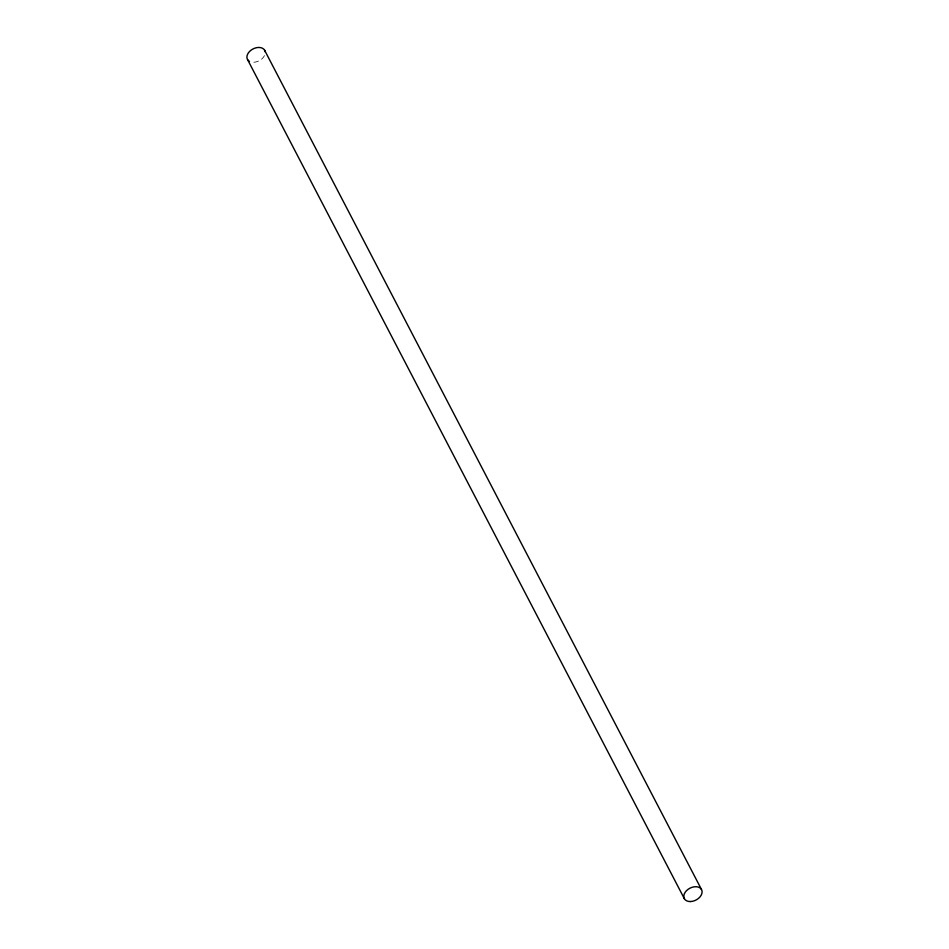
<?xml version="1.0" encoding="UTF-8"?>
<svg xmlns="http://www.w3.org/2000/svg" width="949" height="949" viewBox="0 0 949 949"><rect width="100%" height="100%" fill="white"/><g stroke="black" fill="none" stroke-linecap="round" stroke-linejoin="round"><path stroke-width="0.71" stroke-dasharray="4.75 3.56" d="M264.486 55.588A9.739 6.667 -27.5 0 1 251.378 62.1"/><path stroke-width="1.42" d="M264.569 50.155L701.453 889.415M247.547 59.585L684.431 898.845M249.492 61.424A9.739 6.667 -27.5 0 1 252.102 49.455A9.739 6.667 -27.5 0 1 265.162 51.804M690.469 901.55A9.739 6.667 -27.5 0 0 701.821 890.198A9.739 6.667 -27.5 0 0 686.542 890.636A9.739 6.667 -27.5 0 0 690.469 901.55"/></g></svg>
